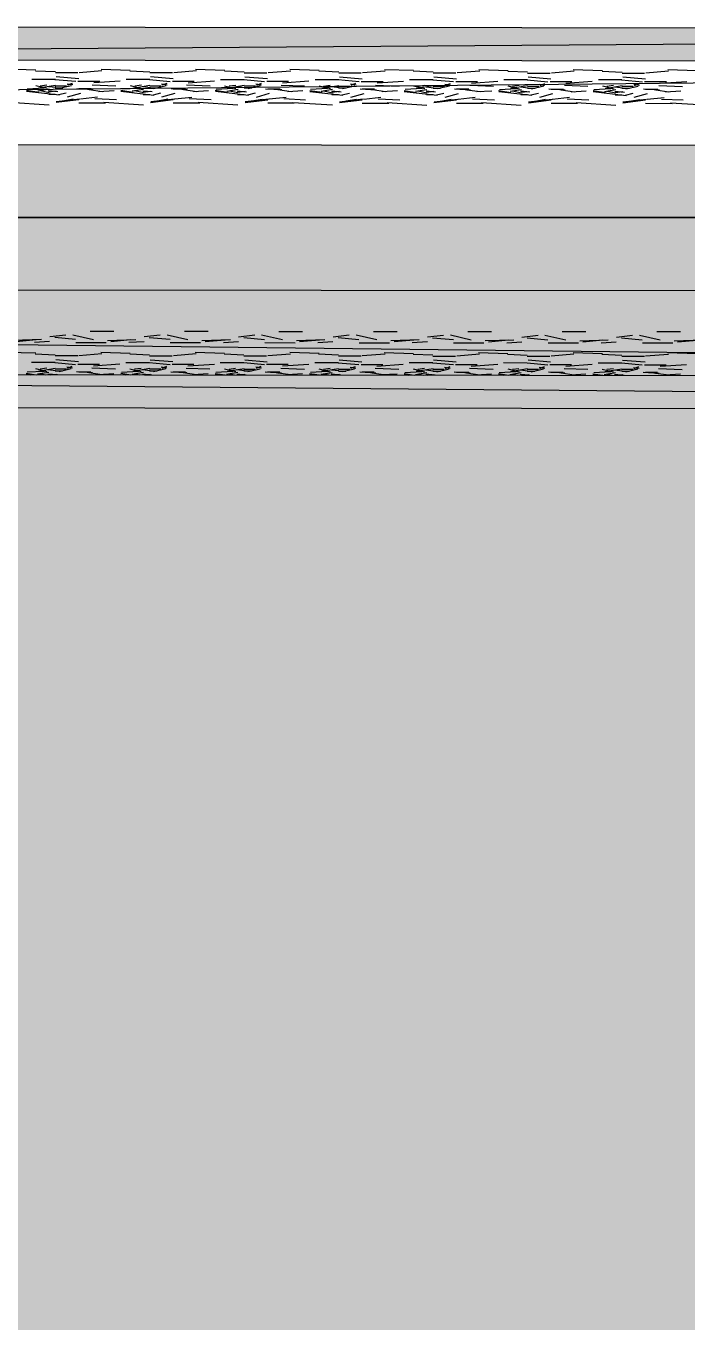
# Model space of a CAD drawing. Extents: x -957 to 3394, y -3 to 3008.
# Drawn here: x 637.29 to 644.29, y 2172.7 to 2186.42 of the extents above; entities that cross this region are included whole.
import ezdxf

# ---------------------------------------------------------------- set-up
doc = ezdxf.new("R2010")
doc.units = 0
doc.header["$MEASUREMENT"] = 0
for name, color, linetype in [('HATCHES', 7, 'CONTINUOUS'), ('PDF_0', 7, 'CONTINUOUS'), ('PDF_GROUND', 7, 'CONTINUOUS')]:
    doc.layers.add(name, color=color, linetype=linetype)

msp = doc.modelspace()

# ---------------------------------------------------------------- hatches: boundary and pattern name
at = {"layer": 'HATCHES'}
h = msp.add_hatch(color=178, dxfattribs=at)
h.dxf.hatch_style = 1
h.paths.add_polyline_path([(423.822, 2184.391), (423.822, 1866.726), (660.591, 1866.726), (660.591, 2184.391)])
h.paths.add_polyline_path([(648.591, 2172.391), (648.591, 1878.726), (435.822, 1878.726), (435.822, 2172.391)], flags=16)

# ---------------------------------------------------------------- linework, layer by layer
at = {"layer": 'PDF_0'}
for points in [[(622.614, 2186.421), (666.447, 2186.383), (622.614, 2186.071)], [(622.61, 2186.071), (666.447, 2186.034), (622.609, 2185.599)], [(637.089, 2185.965), (637.398, 2185.955)], [(637.394, 2185.947), (637.604, 2185.937)], [(637.604, 2185.927), (637.843, 2185.926)], [(637.857, 2185.929), (638.097, 2185.949)], [(638.088, 2185.964), (638.397, 2185.954)], [(638.393, 2185.946), (638.603, 2185.936)], [(638.603, 2185.926), (638.842, 2185.926)], [(638.856, 2185.928), (639.096, 2185.948)], [(639.087, 2185.963), (639.396, 2185.953)], [(639.392, 2185.946), (639.602, 2185.936)], [(639.602, 2185.925), (639.841, 2185.925)], [(639.855, 2185.928), (640.095, 2185.947)], [(640.086, 2185.962), (640.395, 2185.952)], [(640.391, 2185.945), (640.601, 2185.935)], [(640.601, 2185.924), (640.84, 2185.924)], [(640.854, 2185.927), (641.094, 2185.946)], [(641.085, 2185.961), (641.394, 2185.951)], [(641.39, 2185.944), (641.6, 2185.934)], [(641.6, 2185.923), (641.839, 2185.923)], [(641.853, 2185.926), (642.093, 2185.946)], [(642.084, 2185.961), (642.393, 2185.95)], [(642.389, 2185.943), (642.599, 2185.933)], [(642.599, 2185.922), (642.838, 2185.922)], [(642.852, 2185.925), (643.092, 2185.945)], [(643.083, 2185.96), (643.392, 2185.949)], [(643.388, 2185.942), (643.598, 2185.932)], [(643.598, 2185.922), (643.837, 2185.921)], [(643.851, 2185.924), (644.091, 2185.944)], [(644.082, 2185.959), (644.391, 2185.949)], [(637.307, 2185.754), (637.487, 2185.764)], [(637.354, 2185.857), (637.604, 2185.857)], [(637.396, 2185.79), (637.516, 2185.76)], [(637.425, 2185.764), (637.605, 2185.794)], [(637.445, 2185.787), (637.515, 2185.797)], [(637.53, 2185.781), (637.61, 2185.771)], [(637.82, 2185.831), (637.6, 2185.851)], [(637.603, 2185.787), (637.723, 2185.787)], [(637.603, 2185.767), (637.683, 2185.767)], [(637.611, 2185.885), (637.851, 2185.865)], [(637.776, 2185.787), (637.646, 2185.757)], [(637.728, 2185.808), (637.788, 2185.799)], [(637.783, 2185.812), (637.733, 2185.792)], [(637.83, 2185.758), (638, 2185.748)], [(637.843, 2185.836), (638.073, 2185.836)], [(637.993, 2185.797), (638.243, 2185.786)], [(638.01, 2185.82), (638.289, 2185.839)], [(638.306, 2185.753), (638.486, 2185.763)], [(638.353, 2185.856), (638.603, 2185.856)], [(638.395, 2185.789), (638.515, 2185.759)], [(638.424, 2185.763), (638.604, 2185.793)], [(638.444, 2185.786), (638.514, 2185.796)], [(638.529, 2185.78), (638.609, 2185.77)], [(638.819, 2185.83), (638.599, 2185.85)], [(638.602, 2185.786), (638.722, 2185.786)], [(638.602, 2185.766), (638.682, 2185.766)], [(638.61, 2185.884), (638.85, 2185.864)], [(638.775, 2185.786), (638.645, 2185.756)], [(638.727, 2185.808), (638.787, 2185.798)], [(638.782, 2185.811), (638.732, 2185.792)], [(638.842, 2185.836), (639.072, 2185.835)], [(638.992, 2185.796), (639.242, 2185.785)], [(639.009, 2185.819), (639.288, 2185.838)], [(639.306, 2185.752), (639.485, 2185.762)], [(639.352, 2185.855), (639.602, 2185.855)], [(639.394, 2185.788), (639.514, 2185.758)], [(639.423, 2185.762), (639.603, 2185.792)], [(639.443, 2185.785), (639.513, 2185.795)], [(639.528, 2185.779), (639.608, 2185.769)], [(639.818, 2185.829), (639.598, 2185.849)], [(639.601, 2185.785), (639.721, 2185.785)], [(639.601, 2185.765), (639.681, 2185.765)], [(639.609, 2185.883), (639.849, 2185.863)], [(639.774, 2185.785), (639.644, 2185.755)], [(639.726, 2185.807), (639.786, 2185.797)], [(639.781, 2185.81), (639.731, 2185.791)], [(639.841, 2185.835), (640.071, 2185.835)], [(639.991, 2185.795), (640.241, 2185.785)], [(640.008, 2185.818), (640.287, 2185.838)], [(640.304, 2185.751), (640.484, 2185.761)], [(640.351, 2185.854), (640.601, 2185.854)], [(640.393, 2185.788), (640.513, 2185.757)], [(640.422, 2185.761), (640.602, 2185.791)], [(640.442, 2185.784), (640.512, 2185.794)], [(640.527, 2185.778), (640.607, 2185.768)], [(640.817, 2185.828), (640.597, 2185.849)], [(640.6, 2185.784), (640.72, 2185.784)], [(640.6, 2185.764), (640.68, 2185.764)], [(640.608, 2185.882), (640.848, 2185.862)], [(640.773, 2185.784), (640.643, 2185.754)], [(640.725, 2185.806), (640.785, 2185.796)], [(640.78, 2185.81), (640.73, 2185.79)], [(640.84, 2185.834), (641.07, 2185.834)], [(640.99, 2185.794), (641.24, 2185.784)], [(641.007, 2185.817), (641.286, 2185.837)], [(641.303, 2185.75), (641.483, 2185.76)], [(641.35, 2185.853), (641.599, 2185.853)], [(641.392, 2185.787), (641.512, 2185.757)], [(641.421, 2185.761), (641.601, 2185.79)], [(641.441, 2185.783), (641.511, 2185.793)], [(641.526, 2185.777), (641.606, 2185.767)], [(641.816, 2185.828), (641.596, 2185.848)], [(641.599, 2185.783), (641.719, 2185.783)], [(641.599, 2185.763), (641.679, 2185.763)], [(641.607, 2185.881), (641.847, 2185.861)], [(641.772, 2185.783), (641.642, 2185.753)], [(641.724, 2185.805), (641.784, 2185.795)], [(641.779, 2185.809), (641.729, 2185.789)], [(641.839, 2185.833), (642.069, 2185.833)], [(641.989, 2185.793), (642.239, 2185.783)], [(642.006, 2185.816), (642.285, 2185.836)], [(642.302, 2185.749), (642.482, 2185.759)], [(642.349, 2185.853), (642.598, 2185.852)], [(642.391, 2185.786), (642.511, 2185.756)], [(642.42, 2185.76), (642.6, 2185.79)], [(642.44, 2185.782), (642.51, 2185.792)], [(642.525, 2185.777), (642.605, 2185.767)], [(642.815, 2185.827), (642.595, 2185.847)], [(642.598, 2185.782), (642.718, 2185.782)], [(642.598, 2185.762), (642.678, 2185.762)], [(642.606, 2185.881), (642.846, 2185.86)], [(642.771, 2185.782), (642.641, 2185.752)], [(642.723, 2185.804), (642.783, 2185.794)], [(642.778, 2185.808), (642.728, 2185.788)], [(642.838, 2185.832), (643.068, 2185.832)], [(642.988, 2185.792), (643.238, 2185.782)], [(643.004, 2185.815), (643.284, 2185.835)], [(643.301, 2185.749), (643.481, 2185.758)], [(643.348, 2185.852), (643.597, 2185.852)], [(643.39, 2185.785), (643.51, 2185.755)], [(643.419, 2185.759), (643.599, 2185.789)], [(643.439, 2185.782), (643.509, 2185.792)], [(643.524, 2185.776), (643.604, 2185.766)], [(643.814, 2185.826), (643.594, 2185.846)], [(643.597, 2185.782), (643.717, 2185.782)], [(643.597, 2185.762), (643.677, 2185.761)], [(643.605, 2185.88), (643.845, 2185.86)], [(643.77, 2185.781), (643.64, 2185.751)], [(643.722, 2185.803), (643.782, 2185.793)], [(643.777, 2185.807), (643.727, 2185.787)], [(643.837, 2185.831), (644.067, 2185.831)], [(643.987, 2185.791), (644.237, 2185.781)], [(644.003, 2185.815), (644.283, 2185.834)], [(637.298, 2185.741), (637.428, 2185.721)], [(637.299, 2185.73), (637.648, 2185.69)], [(637.419, 2185.733), (637.539, 2185.753)], [(637.447, 2185.737), (637.537, 2185.717)], [(637.529, 2185.736), (637.629, 2185.726)], [(637.533, 2185.722), (637.613, 2185.732)], [(637.534, 2185.697), (637.603, 2185.697)], [(637.613, 2185.612), (637.853, 2185.642)], [(637.614, 2185.621), (637.864, 2185.65)], [(637.719, 2185.71), (637.639, 2185.69)], [(637.684, 2185.629), (637.794, 2185.649)], [(637.732, 2185.67), (637.872, 2185.71)], [(637.853, 2185.757), (637.983, 2185.757)], [(637.869, 2185.649), (638.049, 2185.669)], [(637.961, 2185.748), (638.101, 2185.728)], [(638.022, 2185.652), (638.252, 2185.642)], [(638.065, 2185.728), (638.225, 2185.738)], [(638.297, 2185.74), (638.427, 2185.72)], [(638.298, 2185.729), (638.647, 2185.689)], [(638.418, 2185.732), (638.538, 2185.752)], [(638.446, 2185.736), (638.536, 2185.716)], [(638.528, 2185.735), (638.628, 2185.725)], [(638.532, 2185.721), (638.612, 2185.731)], [(638.533, 2185.696), (638.602, 2185.696)], [(638.612, 2185.611), (638.852, 2185.641)], [(638.613, 2185.62), (638.863, 2185.65)], [(638.718, 2185.709), (638.638, 2185.689)], [(638.683, 2185.628), (638.793, 2185.648)], [(638.731, 2185.669), (638.871, 2185.709)], [(638.829, 2185.757), (638.999, 2185.747)], [(638.852, 2185.756), (638.982, 2185.756)], [(638.868, 2185.649), (639.048, 2185.668)], [(638.96, 2185.747), (639.1, 2185.727)], [(639.021, 2185.651), (639.251, 2185.641)], [(639.064, 2185.728), (639.224, 2185.737)], [(639.296, 2185.739), (639.426, 2185.719)], [(639.297, 2185.729), (639.646, 2185.688)], [(639.417, 2185.731), (639.537, 2185.751)], [(639.445, 2185.735), (639.535, 2185.715)], [(639.527, 2185.735), (639.627, 2185.724)], [(639.531, 2185.72), (639.611, 2185.73)], [(639.531, 2185.695), (639.601, 2185.695)], [(639.611, 2185.61), (639.851, 2185.64)], [(639.612, 2185.619), (639.862, 2185.649)], [(639.717, 2185.708), (639.637, 2185.689)], [(639.682, 2185.627), (639.792, 2185.647)], [(639.73, 2185.668), (639.87, 2185.708)], [(639.828, 2185.756), (639.998, 2185.746)], [(639.851, 2185.755), (639.981, 2185.755)], [(639.867, 2185.648), (640.047, 2185.667)], [(639.959, 2185.746), (640.099, 2185.726)], [(640.02, 2185.651), (640.25, 2185.64)], [(640.063, 2185.727), (640.223, 2185.736)], [(640.295, 2185.738), (640.425, 2185.718)], [(640.296, 2185.728), (640.645, 2185.687)], [(640.416, 2185.73), (640.536, 2185.75)], [(640.444, 2185.734), (640.534, 2185.714)], [(640.526, 2185.734), (640.626, 2185.724)], [(640.53, 2185.72), (640.61, 2185.73)], [(640.53, 2185.694), (640.6, 2185.694)], [(640.61, 2185.61), (640.85, 2185.639)], [(640.611, 2185.618), (640.861, 2185.648)], [(640.716, 2185.707), (640.636, 2185.688)], [(640.681, 2185.626), (640.791, 2185.646)], [(640.729, 2185.667), (640.869, 2185.707)], [(640.827, 2185.755), (640.997, 2185.745)], [(640.85, 2185.754), (640.98, 2185.754)], [(640.866, 2185.647), (641.046, 2185.667)], [(640.958, 2185.746), (641.098, 2185.725)], [(641.019, 2185.65), (641.249, 2185.64)], [(641.062, 2185.726), (641.222, 2185.736)], [(641.294, 2185.737), (641.424, 2185.717)], [(641.295, 2185.727), (641.644, 2185.686)], [(641.415, 2185.729), (641.535, 2185.749)], [(641.443, 2185.733), (641.533, 2185.713)], [(641.525, 2185.733), (641.625, 2185.723)], [(641.529, 2185.719), (641.609, 2185.729)], [(641.529, 2185.694), (641.599, 2185.693)], [(641.609, 2185.609), (641.849, 2185.638)], [(641.61, 2185.617), (641.86, 2185.647)], [(641.715, 2185.707), (641.635, 2185.687)], [(641.68, 2185.625), (641.79, 2185.645)], [(641.728, 2185.666), (641.868, 2185.706)], [(641.826, 2185.755), (641.996, 2185.745)], [(641.849, 2185.753), (641.979, 2185.753)], [(641.865, 2185.646), (642.045, 2185.666)], [(641.957, 2185.745), (642.097, 2185.725)], [(642.018, 2185.649), (642.248, 2185.639)], [(642.061, 2185.725), (642.221, 2185.735)], [(642.293, 2185.737), (642.423, 2185.717)], [(642.294, 2185.726), (642.643, 2185.686)], [(642.414, 2185.729), (642.534, 2185.749)], [(642.442, 2185.732), (642.532, 2185.712)], [(642.524, 2185.732), (642.624, 2185.722)], [(642.528, 2185.718), (642.608, 2185.728)], [(642.528, 2185.693), (642.598, 2185.693)], [(642.608, 2185.608), (642.848, 2185.638)], [(642.609, 2185.616), (642.859, 2185.646)], [(642.714, 2185.706), (642.634, 2185.686)], [(642.679, 2185.624), (642.789, 2185.644)], [(642.727, 2185.665), (642.867, 2185.705)], [(642.825, 2185.754), (642.995, 2185.744)], [(642.848, 2185.752), (642.978, 2185.752)], [(642.864, 2185.645), (643.044, 2185.665)], [(642.956, 2185.744), (643.096, 2185.724)], [(643.017, 2185.648), (643.247, 2185.638)], [(643.06, 2185.724), (643.22, 2185.734)], [(643.292, 2185.736), (643.422, 2185.716)], [(643.293, 2185.725), (643.642, 2185.685)], [(643.413, 2185.728), (643.533, 2185.748)], [(643.441, 2185.731), (643.531, 2185.712)], [(643.523, 2185.731), (643.623, 2185.721)], [(643.527, 2185.717), (643.607, 2185.727)], [(643.527, 2185.692), (643.597, 2185.692)], [(643.607, 2185.607), (643.847, 2185.637)], [(643.608, 2185.616), (643.858, 2185.645)], [(643.713, 2185.705), (643.633, 2185.685)], [(643.678, 2185.624), (643.788, 2185.643)], [(643.726, 2185.665), (643.866, 2185.705)], [(643.824, 2185.753), (643.994, 2185.743)], [(643.847, 2185.752), (643.977, 2185.751)], [(643.863, 2185.644), (644.043, 2185.664)], [(643.955, 2185.743), (644.095, 2185.723)], [(644.016, 2185.647), (644.246, 2185.637)], [(644.059, 2185.723), (644.219, 2185.733)], [(637.118, 2185.614), (637.538, 2185.587)], [(637.853, 2185.607), (638.133, 2185.606)], [(638.117, 2185.613), (638.537, 2185.586)], [(638.852, 2185.606), (639.132, 2185.606)], [(639.116, 2185.612), (639.536, 2185.585)], [(639.851, 2185.605), (640.131, 2185.605)], [(640.115, 2185.611), (640.535, 2185.584)], [(640.85, 2185.604), (641.13, 2185.604)], [(641.114, 2185.61), (641.534, 2185.583)], [(641.849, 2185.603), (642.129, 2185.603)], [(642.113, 2185.609), (642.533, 2185.582)], [(642.848, 2185.602), (643.128, 2185.602)], [(643.112, 2185.609), (643.532, 2185.581)], [(643.847, 2185.602), (644.127, 2185.601)], [(644.111, 2185.608), (644.531, 2185.581)], [(397.222, 2184.599), (661.252, 2184.373)], [(622.607, 2182.74), (666.444, 2182.703), (622.607, 2183.212)], [(637.545, 2183.131), (637.715, 2183.151)], [(637.788, 2183.152), (638.008, 2183.102)], [(637.971, 2183.189), (638.221, 2183.189)], [(638.787, 2183.151), (639.007, 2183.101)], [(638.97, 2183.188), (639.22, 2183.188)], [(639.969, 2183.187), (640.219, 2183.187)], [(640.968, 2183.186), (641.218, 2183.186)], [(641.967, 2183.186), (642.217, 2183.185)], [(642.966, 2183.185), (643.216, 2183.185)], [(643.965, 2183.184), (644.215, 2183.184)], [(637.157, 2183.093), (637.457, 2183.103)], [(637.191, 2183.081), (637.401, 2183.101)], [(637.383, 2183.072), (637.543, 2183.082)], [(637.598, 2183.124), (637.818, 2183.104)], [(637.821, 2183.069), (638.141, 2183.069)], [(638.156, 2183.092), (638.456, 2183.102)], [(638.19, 2183.08), (638.4, 2183.1)], [(638.382, 2183.071), (638.542, 2183.081)], [(638.544, 2183.131), (638.714, 2183.151)], [(638.597, 2183.123), (638.817, 2183.103)], [(638.82, 2183.068), (639.14, 2183.068)], [(639.155, 2183.092), (639.455, 2183.101)], [(639.189, 2183.079), (639.399, 2183.099)], [(639.381, 2183.07), (639.541, 2183.08)], [(639.543, 2183.13), (639.713, 2183.15)], [(639.596, 2183.122), (639.816, 2183.102)], [(639.786, 2183.15), (640.006, 2183.1)], [(639.819, 2183.068), (640.139, 2183.067)], [(640.154, 2183.091), (640.454, 2183.1)], [(640.188, 2183.078), (640.398, 2183.098)], [(640.38, 2183.069), (640.54, 2183.079)], [(640.542, 2183.129), (640.712, 2183.149)], [(640.595, 2183.121), (640.815, 2183.101)], [(640.785, 2183.15), (641.005, 2183.1)], [(640.818, 2183.067), (641.138, 2183.066)], [(641.153, 2183.09), (641.453, 2183.1)], [(641.187, 2183.078), (641.397, 2183.097)], [(641.379, 2183.068), (641.539, 2183.078)], [(641.541, 2183.128), (641.711, 2183.148)], [(641.594, 2183.12), (641.814, 2183.1)], [(641.784, 2183.149), (642.004, 2183.099)], [(641.817, 2183.066), (642.137, 2183.066)], [(642.152, 2183.089), (642.452, 2183.099)], [(642.186, 2183.077), (642.396, 2183.097)], [(642.378, 2183.067), (642.538, 2183.077)], [(642.54, 2183.127), (642.71, 2183.147)], [(642.593, 2183.12), (642.813, 2183.099)], [(642.783, 2183.148), (643.003, 2183.098)], [(642.816, 2183.065), (643.136, 2183.065)], [(643.151, 2183.088), (643.451, 2183.098)], [(643.185, 2183.076), (643.395, 2183.096)], [(643.377, 2183.067), (643.537, 2183.076)], [(643.539, 2183.126), (643.709, 2183.146)], [(643.592, 2183.119), (643.812, 2183.099)], [(643.782, 2183.147), (644.002, 2183.097)], [(643.815, 2183.064), (644.135, 2183.064)], [(644.15, 2183.087), (644.45, 2183.097)], [(644.184, 2183.075), (644.394, 2183.095)], [(637.086, 2182.968), (637.396, 2182.958)], [(637.392, 2182.95), (637.601, 2182.94)], [(637.601, 2182.93), (637.841, 2182.93)], [(637.609, 2182.888), (637.848, 2182.868)], [(637.854, 2182.932), (638.094, 2182.952)], [(638.085, 2182.967), (638.395, 2182.957)], [(638.391, 2182.949), (638.6, 2182.939)], [(638.6, 2182.929), (638.84, 2182.929)], [(638.608, 2182.887), (638.847, 2182.867)], [(638.853, 2182.932), (639.093, 2182.951)], [(639.084, 2182.966), (639.394, 2182.956)], [(639.39, 2182.949), (639.599, 2182.939)], [(639.599, 2182.928), (639.839, 2182.928)], [(639.607, 2182.886), (639.846, 2182.866)], [(639.852, 2182.931), (640.092, 2182.95)], [(640.083, 2182.965), (640.393, 2182.955)], [(640.389, 2182.948), (640.598, 2182.938)], [(640.598, 2182.927), (640.838, 2182.927)], [(640.606, 2182.885), (640.845, 2182.865)], [(640.851, 2182.93), (641.091, 2182.949)], [(641.082, 2182.964), (641.392, 2182.954)], [(641.388, 2182.947), (641.597, 2182.937)], [(641.597, 2182.926), (641.837, 2182.926)], [(641.605, 2182.884), (641.844, 2182.864)], [(641.85, 2182.929), (642.09, 2182.949)], [(642.081, 2182.964), (642.391, 2182.953)], [(642.387, 2182.946), (642.596, 2182.936)], [(642.596, 2182.925), (642.836, 2182.925)], [(642.604, 2182.884), (642.843, 2182.864)], [(642.849, 2182.928), (643.089, 2182.948)], [(643.08, 2182.963), (643.39, 2182.952)], [(643.386, 2182.945), (643.595, 2182.935)], [(643.595, 2182.925), (643.835, 2182.924)], [(643.602, 2182.883), (643.842, 2182.863)], [(643.848, 2182.927), (644.088, 2182.947)], [(644.079, 2182.962), (644.389, 2182.952)], [(622.611, 2182.391), (666.443, 2182.353), (622.611, 2182.74)], [(637.296, 2182.744), (637.402, 2182.727)], [(637.305, 2182.757), (637.485, 2182.767)], [(637.351, 2182.86), (637.601, 2182.86)], [(637.394, 2182.793), (637.514, 2182.763)], [(637.416, 2182.736), (637.536, 2182.756)], [(637.423, 2182.767), (637.603, 2182.797)], [(637.443, 2182.79), (637.513, 2182.8)], [(637.445, 2182.74), (637.5, 2182.727)], [(637.526, 2182.739), (637.626, 2182.729)], [(637.527, 2182.784), (637.607, 2182.774)], [(637.818, 2182.834), (637.598, 2182.854)], [(637.601, 2182.79), (637.721, 2182.79)], [(637.601, 2182.77), (637.681, 2182.77)], [(637.773, 2182.79), (637.643, 2182.76)], [(637.725, 2182.812), (637.785, 2182.802)], [(637.78, 2182.815), (637.73, 2182.795)], [(637.827, 2182.761), (637.997, 2182.751)], [(637.841, 2182.839), (638.07, 2182.839)], [(637.851, 2182.76), (637.981, 2182.76)], [(637.958, 2182.751), (638.098, 2182.731)], [(637.99, 2182.8), (638.24, 2182.789)], [(638.007, 2182.823), (638.287, 2182.842)], [(638.062, 2182.731), (638.222, 2182.741)], [(638.295, 2182.743), (638.401, 2182.727)], [(638.304, 2182.756), (638.484, 2182.766)], [(638.35, 2182.859), (638.6, 2182.859)], [(638.393, 2182.792), (638.513, 2182.762)], [(638.415, 2182.735), (638.535, 2182.755)], [(638.422, 2182.766), (638.602, 2182.796)], [(638.442, 2182.789), (638.512, 2182.799)], [(638.526, 2182.783), (638.606, 2182.773)], [(638.817, 2182.833), (638.597, 2182.853)], [(638.6, 2182.789), (638.72, 2182.789)], [(638.6, 2182.769), (638.68, 2182.769)], [(638.772, 2182.789), (638.642, 2182.759)], [(638.724, 2182.811), (638.784, 2182.801)], [(638.779, 2182.814), (638.729, 2182.795)], [(638.826, 2182.76), (638.996, 2182.75)], [(638.84, 2182.839), (639.069, 2182.838)], [(638.85, 2182.759), (638.98, 2182.759)], [(638.957, 2182.75), (639.097, 2182.73)], [(638.989, 2182.799), (639.239, 2182.789)], [(639.006, 2182.822), (639.286, 2182.841)], [(639.061, 2182.731), (639.221, 2182.74)], [(639.294, 2182.742), (639.4, 2182.726)], [(639.303, 2182.755), (639.483, 2182.765)], [(639.349, 2182.858), (639.599, 2182.858)], [(639.392, 2182.791), (639.512, 2182.761)], [(639.414, 2182.734), (639.534, 2182.754)], [(639.421, 2182.765), (639.601, 2182.795)], [(639.441, 2182.788), (639.511, 2182.798)], [(639.525, 2182.782), (639.605, 2182.772)], [(639.816, 2182.832), (639.596, 2182.853)], [(639.599, 2182.788), (639.719, 2182.788)], [(639.599, 2182.768), (639.679, 2182.768)], [(639.771, 2182.788), (639.641, 2182.758)], [(639.723, 2182.81), (639.783, 2182.8)], [(639.778, 2182.814), (639.728, 2182.794)], [(639.825, 2182.759), (639.995, 2182.749)], [(639.839, 2182.838), (640.068, 2182.838)], [(639.849, 2182.758), (639.979, 2182.758)], [(639.956, 2182.749), (640.096, 2182.729)], [(639.988, 2182.798), (640.238, 2182.788)], [(640.005, 2182.821), (640.285, 2182.841)], [(640.06, 2182.73), (640.22, 2182.74)], [(640.293, 2182.741), (640.399, 2182.725)], [(640.302, 2182.754), (640.482, 2182.764)], [(640.348, 2182.857), (640.598, 2182.857)], [(640.391, 2182.79), (640.511, 2182.76)], [(640.413, 2182.733), (640.533, 2182.753)], [(640.42, 2182.764), (640.6, 2182.794)], [(640.44, 2182.787), (640.51, 2182.797)], [(640.524, 2182.781), (640.604, 2182.771)], [(640.815, 2182.831), (640.595, 2182.852)], [(640.598, 2182.787), (640.718, 2182.787)], [(640.598, 2182.767), (640.678, 2182.767)], [(640.77, 2182.787), (640.64, 2182.757)], [(640.722, 2182.809), (640.782, 2182.799)], [(640.777, 2182.813), (640.727, 2182.793)], [(640.824, 2182.759), (640.994, 2182.748)], [(640.838, 2182.837), (641.067, 2182.837)], [(640.848, 2182.757), (640.978, 2182.757)], [(640.955, 2182.749), (641.095, 2182.728)], [(640.987, 2182.797), (641.237, 2182.787)], [(641.004, 2182.82), (641.284, 2182.84)], [(641.292, 2182.74), (641.398, 2182.724)], [(641.301, 2182.753), (641.481, 2182.763)], [(641.347, 2182.857), (641.597, 2182.856)], [(641.39, 2182.79), (641.51, 2182.76)], [(641.412, 2182.732), (641.532, 2182.752)], [(641.419, 2182.764), (641.599, 2182.793)], [(641.439, 2182.786), (641.509, 2182.796)], [(641.523, 2182.78), (641.603, 2182.77)], [(641.814, 2182.831), (641.594, 2182.851)], [(641.597, 2182.786), (641.717, 2182.786)], [(641.597, 2182.766), (641.677, 2182.766)], [(641.769, 2182.786), (641.639, 2182.756)], [(641.721, 2182.808), (641.781, 2182.798)], [(641.776, 2182.812), (641.726, 2182.792)], [(641.823, 2182.758), (641.993, 2182.748)], [(641.837, 2182.836), (642.066, 2182.836)], [(641.847, 2182.756), (641.976, 2182.756)], [(641.954, 2182.748), (642.094, 2182.728)], [(641.986, 2182.796), (642.236, 2182.786)], [(642.003, 2182.819), (642.283, 2182.839)], [(642.291, 2182.74), (642.397, 2182.723)], [(642.3, 2182.752), (642.48, 2182.762)], [(642.346, 2182.856), (642.596, 2182.855)], [(642.389, 2182.789), (642.509, 2182.759)], [(642.411, 2182.732), (642.531, 2182.752)], [(642.418, 2182.763), (642.598, 2182.793)], [(642.438, 2182.785), (642.508, 2182.795)], [(642.522, 2182.78), (642.602, 2182.77)], [(642.813, 2182.83), (642.593, 2182.85)], [(642.596, 2182.786), (642.716, 2182.785)], [(642.596, 2182.765), (642.676, 2182.765)], [(642.768, 2182.785), (642.638, 2182.755)], [(642.72, 2182.807), (642.78, 2182.797)], [(642.775, 2182.811), (642.725, 2182.791)], [(642.822, 2182.757), (642.992, 2182.747)], [(642.836, 2182.835), (643.065, 2182.835)], [(642.846, 2182.755), (642.975, 2182.755)], [(642.953, 2182.747), (643.093, 2182.727)], [(642.985, 2182.795), (643.235, 2182.785)], [(643.002, 2182.818), (643.282, 2182.838)], [(643.299, 2182.752), (643.479, 2182.761)], [(643.345, 2182.855), (643.595, 2182.855)], [(643.388, 2182.788), (643.508, 2182.758)], [(643.41, 2182.731), (643.53, 2182.751)], [(643.417, 2182.762), (643.597, 2182.792)], [(643.437, 2182.785), (643.507, 2182.795)], [(643.521, 2182.779), (643.601, 2182.769)], [(643.812, 2182.829), (643.592, 2182.849)], [(643.595, 2182.785), (643.715, 2182.785)], [(643.595, 2182.765), (643.675, 2182.765)], [(643.767, 2182.785), (643.637, 2182.755)], [(643.719, 2182.806), (643.779, 2182.796)], [(643.774, 2182.81), (643.724, 2182.79)], [(643.821, 2182.756), (643.991, 2182.746)], [(643.835, 2182.834), (644.064, 2182.834)], [(643.845, 2182.755), (643.974, 2182.754)], [(643.952, 2182.746), (644.092, 2182.726)], [(643.984, 2182.795), (644.234, 2182.784)], [(644.001, 2182.818), (644.281, 2182.837)], [(637.296, 2182.733), (637.346, 2182.728)], [(637.548, 2182.727), (637.611, 2182.735)], [(638.295, 2182.732), (638.345, 2182.727)], [(638.444, 2182.739), (638.499, 2182.727)], [(638.525, 2182.738), (638.625, 2182.728)], [(638.547, 2182.727), (638.61, 2182.734)], [(639.294, 2182.732), (639.344, 2182.726)], [(639.443, 2182.738), (639.498, 2182.726)], [(639.524, 2182.738), (639.624, 2182.728)], [(639.546, 2182.726), (639.609, 2182.733)], [(640.293, 2182.731), (640.343, 2182.725)], [(640.442, 2182.737), (640.497, 2182.725)], [(640.523, 2182.737), (640.623, 2182.727)], [(640.545, 2182.725), (640.608, 2182.733)], [(641.059, 2182.729), (641.219, 2182.739)], [(641.292, 2182.73), (641.342, 2182.724)], [(641.441, 2182.736), (641.496, 2182.724)], [(641.522, 2182.736), (641.622, 2182.726)], [(641.544, 2182.724), (641.607, 2182.732)], [(642.058, 2182.728), (642.218, 2182.738)], [(642.291, 2182.729), (642.341, 2182.723)], [(642.44, 2182.735), (642.495, 2182.723)], [(642.521, 2182.735), (642.621, 2182.725)], [(642.543, 2182.723), (642.606, 2182.731)], [(643.057, 2182.727), (643.217, 2182.737)], [(643.29, 2182.739), (643.396, 2182.722)], [(643.29, 2182.728), (643.34, 2182.722)], [(643.439, 2182.735), (643.494, 2182.722)], [(643.52, 2182.734), (643.62, 2182.724)], [(643.542, 2182.722), (643.605, 2182.73)], [(644.056, 2182.726), (644.216, 2182.736)]]:
    msp.add_lwpolyline(points, dxfattribs=at)
msp.add_lwpolyline([(666.446, 2185.139), (666.444, 2183.597), (623.06, 2183.634), (623.061, 2185.176)], close=True, dxfattribs=at)
for points in [[(622.614, 2186.071), (666.447, 2186.034), (622.614, 2186.421), (666.447, 2186.383)], [(666.446, 2185.139), (666.444, 2183.597), (623.061, 2185.176), (623.06, 2183.634)], [(622.611, 2182.391), (622.611, 2182.74), (666.443, 2182.353), (666.444, 2182.703)]]:
    msp.add_solid(points, dxfattribs=at)
at = {"layer": 'PDF_GROUND', "color": 178}
msp.add_lwpolyline([(660.591, 2184.391), (423.822, 2184.391), (423.822, 1866.726), (660.591, 1866.726)], close=True, dxfattribs=at)

doc.saveas('drawing.dxf')
